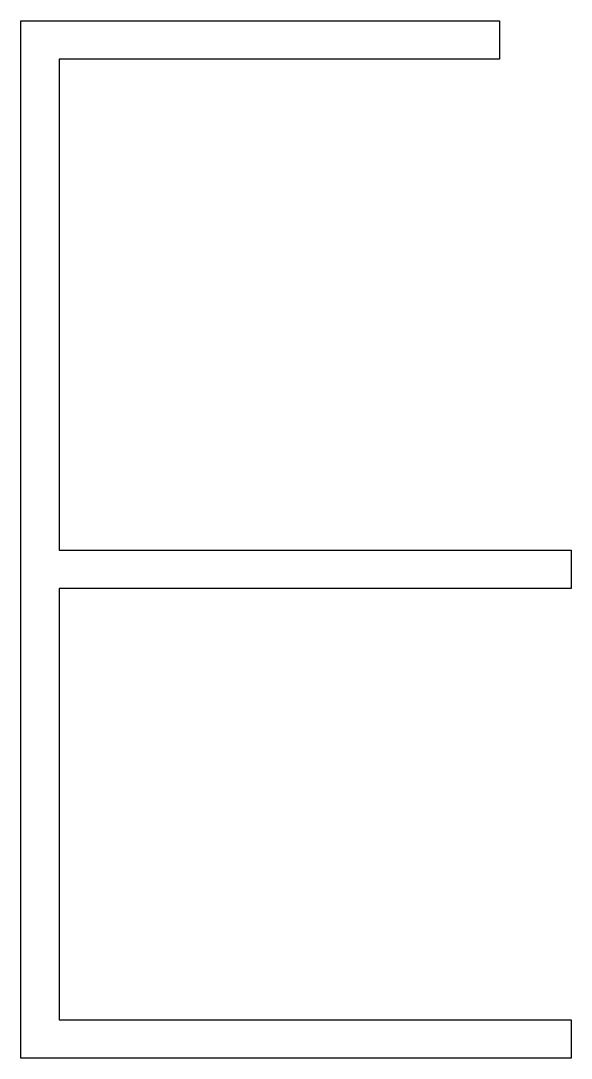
# Model space of a CAD drawing. Extents: x 248.7 to 271.7, y 215.4 to 258.7.
import ezdxf

# ---------------------------------------------------------------- set-up
doc = ezdxf.new("R2010")
doc.units = 0
doc.layers.add('ANA', color=220, linetype='CONTINUOUS')

msp = doc.modelspace()

# ---------------------------------------------------------------- linework, layer by layer
at = {"layer": 'ANA'}
msp.add_lwpolyline([(271.723, 215.449), (248.723, 215.449), (248.723, 258.749), (268.723, 258.749), (268.723, 257.149), (250.323, 257.149), (250.323, 236.649), (271.723, 236.649), (271.723, 235.049), (250.323, 235.049), (250.323, 217.049), (271.723, 217.049)], close=True, dxfattribs=at)

doc.saveas('drawing.dxf')
